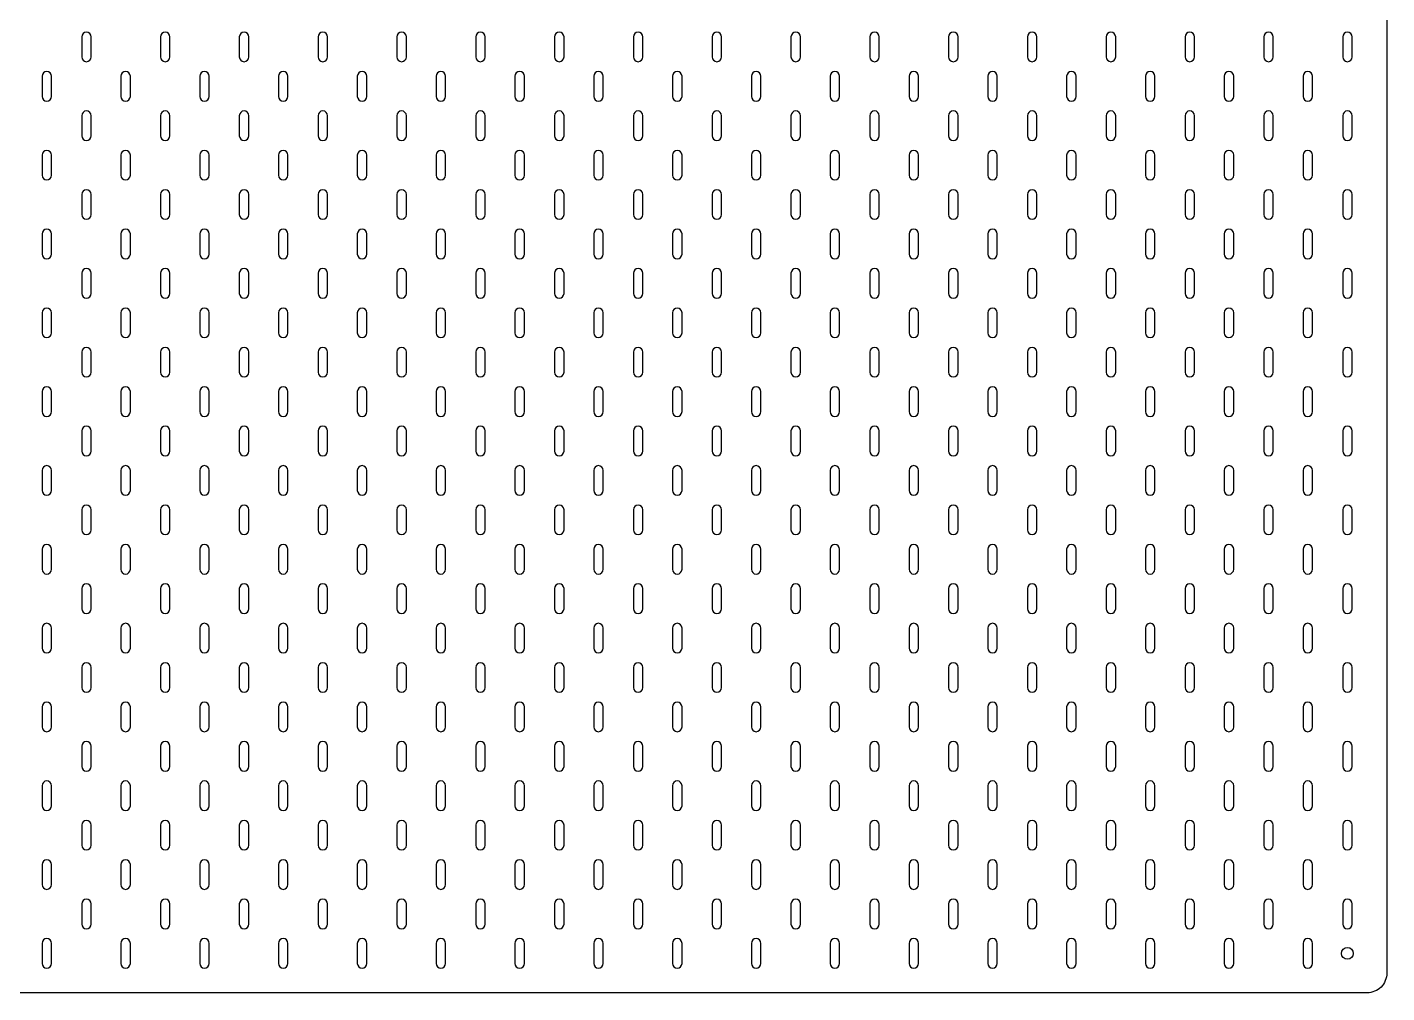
# Model space of a CAD drawing. Header units: millimetres. Extents: x 0 to 1400, y 0 to 1000.
# Drawn here: x 710 to 1400, y 0 to 490 of the extents above; entities that cross this region are included whole.
import ezdxf

# ---------------------------------------------------------------- set-up
doc = ezdxf.new("R2010")
doc.units = ezdxf.units.MM
doc.layers.get('0').update_dxf_attribs({"linetype": 'CONTINUOUS'})

msp = doc.modelspace()

# ---------------------------------------------------------------- linework, layer by layer
for points in [[(1390, 1000, -0.414214), (1400, 990), (1400, 10, -0.414214), (1390, 0), (10, 0, -0.414214), (0, 10), (0, 990, -0.414214), (10, 1000)], [(737.6, 485.1), (737.6, 474.9, 1), (742.4, 474.9), (742.4, 485.1, 1)], [(777.6, 485.1), (777.6, 474.9, 1), (782.4, 474.9), (782.4, 485.1, 1)], [(817.6, 485.1), (817.6, 474.9, 1), (822.4, 474.9), (822.4, 485.1, 1)], [(857.6, 485.1), (857.6, 474.9, 1), (862.4, 474.9), (862.4, 485.1, 1)], [(897.6, 485.1), (897.6, 474.9, 1), (902.4, 474.9), (902.4, 485.1, 1)], [(937.6, 485.1), (937.6, 474.9, 1), (942.4, 474.9), (942.4, 485.1, 1)], [(977.6, 485.1), (977.6, 474.9, 1), (982.4, 474.9), (982.4, 485.1, 1)], [(1017.6, 485.1), (1017.6, 474.9, 1), (1022.4, 474.9), (1022.4, 485.1, 1)], [(1057.6, 485.1), (1057.6, 474.9, 1), (1062.4, 474.9), (1062.4, 485.1, 1)], [(1097.6, 485.1), (1097.6, 474.9, 1), (1102.4, 474.9), (1102.4, 485.1, 1)], [(1137.6, 485.1), (1137.6, 474.9, 1), (1142.4, 474.9), (1142.4, 485.1, 1)], [(1177.6, 485.1), (1177.6, 474.9, 1), (1182.4, 474.9), (1182.4, 485.1, 1)], [(1217.6, 485.1), (1217.6, 474.9, 1), (1222.4, 474.9), (1222.4, 485.1, 1)], [(1257.6, 485.1), (1257.6, 474.9, 1), (1262.4, 474.9), (1262.4, 485.1, 1)], [(1297.6, 485.1), (1297.6, 474.9, 1), (1302.4, 474.9), (1302.4, 485.1, 1)], [(1337.6, 485.1), (1337.6, 474.9, 1), (1342.4, 474.9), (1342.4, 485.1, 1)], [(1377.6, 485.1), (1377.6, 474.9, 1), (1382.4, 474.9), (1382.4, 485.1, 1)], [(722.3, 454.9), (722.3, 465.1, 1), (717.5, 465.1), (717.5, 454.9, 1)], [(762.3, 454.9), (762.3, 465.1, 1), (757.5, 465.1), (757.5, 454.9, 1)], [(802.3, 454.9), (802.3, 465.1, 1), (797.5, 465.1), (797.5, 454.9, 1)], [(842.3, 454.9), (842.3, 465.1, 1), (837.5, 465.1), (837.5, 454.9, 1)], [(882.3, 454.9), (882.3, 465.1, 1), (877.5, 465.1), (877.5, 454.9, 1)], [(922.3, 454.9), (922.3, 465.1, 1), (917.5, 465.1), (917.5, 454.9, 1)], [(962.3, 454.9), (962.3, 465.1, 1), (957.5, 465.1), (957.5, 454.9, 1)], [(1002.3, 454.9), (1002.3, 465.1, 1), (997.5, 465.1), (997.5, 454.9, 1)], [(1042.3, 454.9), (1042.3, 465.1, 1), (1037.5, 465.1), (1037.5, 454.9, 1)], [(1082.3, 454.9), (1082.3, 465.1, 1), (1077.5, 465.1), (1077.5, 454.9, 1)], [(1122.3, 454.9), (1122.3, 465.1, 1), (1117.5, 465.1), (1117.5, 454.9, 1)], [(1162.3, 454.9), (1162.3, 465.1, 1), (1157.5, 465.1), (1157.5, 454.9, 1)], [(1202.3, 454.9), (1202.3, 465.1, 1), (1197.5, 465.1), (1197.5, 454.9, 1)], [(1242.3, 454.9), (1242.3, 465.1, 1), (1237.5, 465.1), (1237.5, 454.9, 1)], [(1282.3, 454.9), (1282.3, 465.1, 1), (1277.5, 465.1), (1277.5, 454.9, 1)], [(1322.3, 454.9), (1322.3, 465.1, 1), (1317.5, 465.1), (1317.5, 454.9, 1)], [(1362.3, 454.9), (1362.3, 465.1, 1), (1357.5, 465.1), (1357.5, 454.9, 1)], [(737.6, 445.1), (737.6, 434.9, 1), (742.4, 434.9), (742.4, 445.1, 1)], [(777.6, 445.1), (777.6, 434.9, 1), (782.4, 434.9), (782.4, 445.1, 1)], [(817.6, 445.1), (817.6, 434.9, 1), (822.4, 434.9), (822.4, 445.1, 1)], [(857.6, 445.1), (857.6, 434.9, 1), (862.4, 434.9), (862.4, 445.1, 1)], [(897.6, 445.1), (897.6, 434.9, 1), (902.4, 434.9), (902.4, 445.1, 1)], [(937.6, 445.1), (937.6, 434.9, 1), (942.4, 434.9), (942.4, 445.1, 1)], [(977.6, 445.1), (977.6, 434.9, 1), (982.4, 434.9), (982.4, 445.1, 1)], [(1017.6, 445.1), (1017.6, 434.9, 1), (1022.4, 434.9), (1022.4, 445.1, 1)], [(1057.6, 445.1), (1057.6, 434.9, 1), (1062.4, 434.9), (1062.4, 445.1, 1)], [(1097.6, 445.1), (1097.6, 434.9, 1), (1102.4, 434.9), (1102.4, 445.1, 1)], [(1137.6, 445.1), (1137.6, 434.9, 1), (1142.4, 434.9), (1142.4, 445.1, 1)], [(1177.6, 445.1), (1177.6, 434.9, 1), (1182.4, 434.9), (1182.4, 445.1, 1)], [(1217.6, 445.1), (1217.6, 434.9, 1), (1222.4, 434.9), (1222.4, 445.1, 1)], [(1257.6, 445.1), (1257.6, 434.9, 1), (1262.4, 434.9), (1262.4, 445.1, 1)], [(1297.6, 445.1), (1297.6, 434.9, 1), (1302.4, 434.9), (1302.4, 445.1, 1)], [(1337.6, 445.1), (1337.6, 434.9, 1), (1342.4, 434.9), (1342.4, 445.1, 1)], [(1377.6, 445.1), (1377.6, 434.9, 1), (1382.4, 434.9), (1382.4, 445.1, 1)], [(722.3, 414.9), (722.3, 425.1, 1), (717.5, 425.1), (717.5, 414.9, 1)], [(762.3, 414.9), (762.3, 425.1, 1), (757.5, 425.1), (757.5, 414.9, 1)], [(802.3, 414.9), (802.3, 425.1, 1), (797.5, 425.1), (797.5, 414.9, 1)], [(842.3, 414.9), (842.3, 425.1, 1), (837.5, 425.1), (837.5, 414.9, 1)], [(882.3, 414.9), (882.3, 425.1, 1), (877.5, 425.1), (877.5, 414.9, 1)], [(922.3, 414.9), (922.3, 425.1, 1), (917.5, 425.1), (917.5, 414.9, 1)], [(962.3, 414.9), (962.3, 425.1, 1), (957.5, 425.1), (957.5, 414.9, 1)], [(1002.3, 414.9), (1002.3, 425.1, 1), (997.5, 425.1), (997.5, 414.9, 1)], [(1042.3, 414.9), (1042.3, 425.1, 1), (1037.5, 425.1), (1037.5, 414.9, 1)], [(1082.3, 414.9), (1082.3, 425.1, 1), (1077.5, 425.1), (1077.5, 414.9, 1)], [(1122.3, 414.9), (1122.3, 425.1, 1), (1117.5, 425.1), (1117.5, 414.9, 1)], [(1162.3, 414.9), (1162.3, 425.1, 1), (1157.5, 425.1), (1157.5, 414.9, 1)], [(1202.3, 414.9), (1202.3, 425.1, 1), (1197.5, 425.1), (1197.5, 414.9, 1)], [(1242.3, 414.9), (1242.3, 425.1, 1), (1237.5, 425.1), (1237.5, 414.9, 1)], [(1282.3, 414.9), (1282.3, 425.1, 1), (1277.5, 425.1), (1277.5, 414.9, 1)], [(1322.3, 414.9), (1322.3, 425.1, 1), (1317.5, 425.1), (1317.5, 414.9, 1)], [(1362.3, 414.9), (1362.3, 425.1, 1), (1357.5, 425.1), (1357.5, 414.9, 1)], [(737.6, 405.1), (737.6, 394.9, 1), (742.4, 394.9), (742.4, 405.1, 1)], [(777.6, 405.1), (777.6, 394.9, 1), (782.4, 394.9), (782.4, 405.1, 1)], [(817.6, 405.1), (817.6, 394.9, 1), (822.4, 394.9), (822.4, 405.1, 1)], [(857.6, 405.1), (857.6, 394.9, 1), (862.4, 394.9), (862.4, 405.1, 1)], [(897.6, 405.1), (897.6, 394.9, 1), (902.4, 394.9), (902.4, 405.1, 1)], [(937.6, 405.1), (937.6, 394.9, 1), (942.4, 394.9), (942.4, 405.1, 1)], [(977.6, 405.1), (977.6, 394.9, 1), (982.4, 394.9), (982.4, 405.1, 1)], [(1017.6, 405.1), (1017.6, 394.9, 1), (1022.4, 394.9), (1022.4, 405.1, 1)], [(1057.6, 405.1), (1057.6, 394.9, 1), (1062.4, 394.9), (1062.4, 405.1, 1)], [(1097.6, 405.1), (1097.6, 394.9, 1), (1102.4, 394.9), (1102.4, 405.1, 1)], [(1137.6, 405.1), (1137.6, 394.9, 1), (1142.4, 394.9), (1142.4, 405.1, 1)], [(1177.6, 405.1), (1177.6, 394.9, 1), (1182.4, 394.9), (1182.4, 405.1, 1)], [(1217.6, 405.1), (1217.6, 394.9, 1), (1222.4, 394.9), (1222.4, 405.1, 1)], [(1257.6, 405.1), (1257.6, 394.9, 1), (1262.4, 394.9), (1262.4, 405.1, 1)], [(1297.6, 405.1), (1297.6, 394.9, 1), (1302.4, 394.9), (1302.4, 405.1, 1)], [(1337.6, 405.1), (1337.6, 394.9, 1), (1342.4, 394.9), (1342.4, 405.1, 1)], [(1377.6, 405.1), (1377.6, 394.9, 1), (1382.4, 394.9), (1382.4, 405.1, 1)], [(722.3, 374.9), (722.3, 385.1, 1), (717.5, 385.1), (717.5, 374.9, 1)], [(762.3, 374.9), (762.3, 385.1, 1), (757.5, 385.1), (757.5, 374.9, 1)], [(802.3, 374.9), (802.3, 385.1, 1), (797.5, 385.1), (797.5, 374.9, 1)], [(842.3, 374.9), (842.3, 385.1, 1), (837.5, 385.1), (837.5, 374.9, 1)], [(882.3, 374.9), (882.3, 385.1, 1), (877.5, 385.1), (877.5, 374.9, 1)], [(922.3, 374.9), (922.3, 385.1, 1), (917.5, 385.1), (917.5, 374.9, 1)], [(962.3, 374.9), (962.3, 385.1, 1), (957.5, 385.1), (957.5, 374.9, 1)], [(1002.3, 374.9), (1002.3, 385.1, 1), (997.5, 385.1), (997.5, 374.9, 1)], [(1042.3, 374.9), (1042.3, 385.1, 1), (1037.5, 385.1), (1037.5, 374.9, 1)], [(1082.3, 374.9), (1082.3, 385.1, 1), (1077.5, 385.1), (1077.5, 374.9, 1)], [(1122.3, 374.9), (1122.3, 385.1, 1), (1117.5, 385.1), (1117.5, 374.9, 1)], [(1162.3, 374.9), (1162.3, 385.1, 1), (1157.5, 385.1), (1157.5, 374.9, 1)], [(1202.3, 374.9), (1202.3, 385.1, 1), (1197.5, 385.1), (1197.5, 374.9, 1)], [(1242.3, 374.9), (1242.3, 385.1, 1), (1237.5, 385.1), (1237.5, 374.9, 1)], [(1282.3, 374.9), (1282.3, 385.1, 1), (1277.5, 385.1), (1277.5, 374.9, 1)], [(1322.3, 374.9), (1322.3, 385.1, 1), (1317.5, 385.1), (1317.5, 374.9, 1)], [(1362.3, 374.9), (1362.3, 385.1, 1), (1357.5, 385.1), (1357.5, 374.9, 1)], [(737.6, 365.1), (737.6, 354.9, 1), (742.4, 354.9), (742.4, 365.1, 1)], [(777.6, 365.1), (777.6, 354.9, 1), (782.4, 354.9), (782.4, 365.1, 1)], [(817.6, 365.1), (817.6, 354.9, 1), (822.4, 354.9), (822.4, 365.1, 1)], [(857.6, 365.1), (857.6, 354.9, 1), (862.4, 354.9), (862.4, 365.1, 1)], [(897.6, 365.1), (897.6, 354.9, 1), (902.4, 354.9), (902.4, 365.1, 1)], [(937.6, 365.1), (937.6, 354.9, 1), (942.4, 354.9), (942.4, 365.1, 1)], [(977.6, 365.1), (977.6, 354.9, 1), (982.4, 354.9), (982.4, 365.1, 1)], [(1017.6, 365.1), (1017.6, 354.9, 1), (1022.4, 354.9), (1022.4, 365.1, 1)], [(1057.6, 365.1), (1057.6, 354.9, 1), (1062.4, 354.9), (1062.4, 365.1, 1)], [(1097.6, 365.1), (1097.6, 354.9, 1), (1102.4, 354.9), (1102.4, 365.1, 1)], [(1137.6, 365.1), (1137.6, 354.9, 1), (1142.4, 354.9), (1142.4, 365.1, 1)], [(1177.6, 365.1), (1177.6, 354.9, 1), (1182.4, 354.9), (1182.4, 365.1, 1)], [(1217.6, 365.1), (1217.6, 354.9, 1), (1222.4, 354.9), (1222.4, 365.1, 1)], [(1257.6, 365.1), (1257.6, 354.9, 1), (1262.4, 354.9), (1262.4, 365.1, 1)], [(1297.6, 365.1), (1297.6, 354.9, 1), (1302.4, 354.9), (1302.4, 365.1, 1)], [(1337.6, 365.1), (1337.6, 354.9, 1), (1342.4, 354.9), (1342.4, 365.1, 1)], [(1377.6, 365.1), (1377.6, 354.9, 1), (1382.4, 354.9), (1382.4, 365.1, 1)], [(722.3, 334.9), (722.3, 345.1, 1), (717.5, 345.1), (717.5, 334.9, 1)], [(762.3, 334.9), (762.3, 345.1, 1), (757.5, 345.1), (757.5, 334.9, 1)], [(802.3, 334.9), (802.3, 345.1, 1), (797.5, 345.1), (797.5, 334.9, 1)], [(842.3, 334.9), (842.3, 345.1, 1), (837.5, 345.1), (837.5, 334.9, 1)], [(882.3, 334.9), (882.3, 345.1, 1), (877.5, 345.1), (877.5, 334.9, 1)], [(922.3, 334.9), (922.3, 345.1, 1), (917.5, 345.1), (917.5, 334.9, 1)], [(962.3, 334.9), (962.3, 345.1, 1), (957.5, 345.1), (957.5, 334.9, 1)], [(1002.3, 334.9), (1002.3, 345.1, 1), (997.5, 345.1), (997.5, 334.9, 1)], [(1042.3, 334.9), (1042.3, 345.1, 1), (1037.5, 345.1), (1037.5, 334.9, 1)], [(1082.3, 334.9), (1082.3, 345.1, 1), (1077.5, 345.1), (1077.5, 334.9, 1)], [(1122.3, 334.9), (1122.3, 345.1, 1), (1117.5, 345.1), (1117.5, 334.9, 1)], [(1162.3, 334.9), (1162.3, 345.1, 1), (1157.5, 345.1), (1157.5, 334.9, 1)], [(1202.3, 334.9), (1202.3, 345.1, 1), (1197.5, 345.1), (1197.5, 334.9, 1)], [(1242.3, 334.9), (1242.3, 345.1, 1), (1237.5, 345.1), (1237.5, 334.9, 1)], [(1282.3, 334.9), (1282.3, 345.1, 1), (1277.5, 345.1), (1277.5, 334.9, 1)], [(1322.3, 334.9), (1322.3, 345.1, 1), (1317.5, 345.1), (1317.5, 334.9, 1)], [(1362.3, 334.9), (1362.3, 345.1, 1), (1357.5, 345.1), (1357.5, 334.9, 1)], [(737.6, 325.1), (737.6, 314.9, 1), (742.4, 314.9), (742.4, 325.1, 1)], [(777.6, 325.1), (777.6, 314.9, 1), (782.4, 314.9), (782.4, 325.1, 1)], [(817.6, 325.1), (817.6, 314.9, 1), (822.4, 314.9), (822.4, 325.1, 1)], [(857.6, 325.1), (857.6, 314.9, 1), (862.4, 314.9), (862.4, 325.1, 1)], [(897.6, 325.1), (897.6, 314.9, 1), (902.4, 314.9), (902.4, 325.1, 1)], [(937.6, 325.1), (937.6, 314.9, 1), (942.4, 314.9), (942.4, 325.1, 1)], [(977.6, 325.1), (977.6, 314.9, 1), (982.4, 314.9), (982.4, 325.1, 1)], [(1017.6, 325.1), (1017.6, 314.9, 1), (1022.4, 314.9), (1022.4, 325.1, 1)], [(1057.6, 325.1), (1057.6, 314.9, 1), (1062.4, 314.9), (1062.4, 325.1, 1)], [(1097.6, 325.1), (1097.6, 314.9, 1), (1102.4, 314.9), (1102.4, 325.1, 1)], [(1137.6, 325.1), (1137.6, 314.9, 1), (1142.4, 314.9), (1142.4, 325.1, 1)], [(1177.6, 325.1), (1177.6, 314.9, 1), (1182.4, 314.9), (1182.4, 325.1, 1)], [(1217.6, 325.1), (1217.6, 314.9, 1), (1222.4, 314.9), (1222.4, 325.1, 1)], [(1257.6, 325.1), (1257.6, 314.9, 1), (1262.4, 314.9), (1262.4, 325.1, 1)], [(1297.6, 325.1), (1297.6, 314.9, 1), (1302.4, 314.9), (1302.4, 325.1, 1)], [(1337.6, 325.1), (1337.6, 314.9, 1), (1342.4, 314.9), (1342.4, 325.1, 1)], [(1377.6, 325.1), (1377.6, 314.9, 1), (1382.4, 314.9), (1382.4, 325.1, 1)], [(722.3, 294.9), (722.3, 305.1, 1), (717.5, 305.1), (717.5, 294.9, 1)], [(762.3, 294.9), (762.3, 305.1, 1), (757.5, 305.1), (757.5, 294.9, 1)], [(802.3, 294.9), (802.3, 305.1, 1), (797.5, 305.1), (797.5, 294.9, 1)], [(842.3, 294.9), (842.3, 305.1, 1), (837.5, 305.1), (837.5, 294.9, 1)], [(882.3, 294.9), (882.3, 305.1, 1), (877.5, 305.1), (877.5, 294.9, 1)], [(922.3, 294.9), (922.3, 305.1, 1), (917.5, 305.1), (917.5, 294.9, 1)], [(962.3, 294.9), (962.3, 305.1, 1), (957.5, 305.1), (957.5, 294.9, 1)], [(1002.3, 294.9), (1002.3, 305.1, 1), (997.5, 305.1), (997.5, 294.9, 1)], [(1042.3, 294.9), (1042.3, 305.1, 1), (1037.5, 305.1), (1037.5, 294.9, 1)], [(1082.3, 294.9), (1082.3, 305.1, 1), (1077.5, 305.1), (1077.5, 294.9, 1)], [(1122.3, 294.9), (1122.3, 305.1, 1), (1117.5, 305.1), (1117.5, 294.9, 1)], [(1162.3, 294.9), (1162.3, 305.1, 1), (1157.5, 305.1), (1157.5, 294.9, 1)], [(1202.3, 294.9), (1202.3, 305.1, 1), (1197.5, 305.1), (1197.5, 294.9, 1)], [(1242.3, 294.9), (1242.3, 305.1, 1), (1237.5, 305.1), (1237.5, 294.9, 1)], [(1282.3, 294.9), (1282.3, 305.1, 1), (1277.5, 305.1), (1277.5, 294.9, 1)], [(1322.3, 294.9), (1322.3, 305.1, 1), (1317.5, 305.1), (1317.5, 294.9, 1)], [(1362.3, 294.9), (1362.3, 305.1, 1), (1357.5, 305.1), (1357.5, 294.9, 1)], [(737.6, 285.1), (737.6, 274.9, 1), (742.4, 274.9), (742.4, 285.1, 1)], [(777.6, 285.1), (777.6, 274.9, 1), (782.4, 274.9), (782.4, 285.1, 1)], [(817.6, 285.1), (817.6, 274.9, 1), (822.4, 274.9), (822.4, 285.1, 1)], [(857.6, 285.1), (857.6, 274.9, 1), (862.4, 274.9), (862.4, 285.1, 1)], [(897.6, 285.1), (897.6, 274.9, 1), (902.4, 274.9), (902.4, 285.1, 1)], [(937.6, 285.1), (937.6, 274.9, 1), (942.4, 274.9), (942.4, 285.1, 1)], [(977.6, 285.1), (977.6, 274.9, 1), (982.4, 274.9), (982.4, 285.1, 1)], [(1017.6, 285.1), (1017.6, 274.9, 1), (1022.4, 274.9), (1022.4, 285.1, 1)], [(1057.6, 285.1), (1057.6, 274.9, 1), (1062.4, 274.9), (1062.4, 285.1, 1)], [(1097.6, 285.1), (1097.6, 274.9, 1), (1102.4, 274.9), (1102.4, 285.1, 1)], [(1137.6, 285.1), (1137.6, 274.9, 1), (1142.4, 274.9), (1142.4, 285.1, 1)], [(1177.6, 285.1), (1177.6, 274.9, 1), (1182.4, 274.9), (1182.4, 285.1, 1)], [(1217.6, 285.1), (1217.6, 274.9, 1), (1222.4, 274.9), (1222.4, 285.1, 1)], [(1257.6, 285.1), (1257.6, 274.9, 1), (1262.4, 274.9), (1262.4, 285.1, 1)], [(1297.6, 285.1), (1297.6, 274.9, 1), (1302.4, 274.9), (1302.4, 285.1, 1)], [(1337.6, 285.1), (1337.6, 274.9, 1), (1342.4, 274.9), (1342.4, 285.1, 1)], [(1377.6, 285.1), (1377.6, 274.9, 1), (1382.4, 274.9), (1382.4, 285.1, 1)], [(722.3, 254.9), (722.3, 265.1, 1), (717.5, 265.1), (717.5, 254.9, 1)], [(762.3, 254.9), (762.3, 265.1, 1), (757.5, 265.1), (757.5, 254.9, 1)], [(802.3, 254.9), (802.3, 265.1, 1), (797.5, 265.1), (797.5, 254.9, 1)], [(842.3, 254.9), (842.3, 265.1, 1), (837.5, 265.1), (837.5, 254.9, 1)], [(882.3, 254.9), (882.3, 265.1, 1), (877.5, 265.1), (877.5, 254.9, 1)], [(922.3, 254.9), (922.3, 265.1, 1), (917.5, 265.1), (917.5, 254.9, 1)], [(962.3, 254.9), (962.3, 265.1, 1), (957.5, 265.1), (957.5, 254.9, 1)], [(1002.3, 254.9), (1002.3, 265.1, 1), (997.5, 265.1), (997.5, 254.9, 1)], [(1042.3, 254.9), (1042.3, 265.1, 1), (1037.5, 265.1), (1037.5, 254.9, 1)], [(1082.3, 254.9), (1082.3, 265.1, 1), (1077.5, 265.1), (1077.5, 254.9, 1)], [(1122.3, 254.9), (1122.3, 265.1, 1), (1117.5, 265.1), (1117.5, 254.9, 1)], [(1162.3, 254.9), (1162.3, 265.1, 1), (1157.5, 265.1), (1157.5, 254.9, 1)], [(1202.3, 254.9), (1202.3, 265.1, 1), (1197.5, 265.1), (1197.5, 254.9, 1)], [(1242.3, 254.9), (1242.3, 265.1, 1), (1237.5, 265.1), (1237.5, 254.9, 1)], [(1282.3, 254.9), (1282.3, 265.1, 1), (1277.5, 265.1), (1277.5, 254.9, 1)], [(1322.3, 254.9), (1322.3, 265.1, 1), (1317.5, 265.1), (1317.5, 254.9, 1)], [(1362.3, 254.9), (1362.3, 265.1, 1), (1357.5, 265.1), (1357.5, 254.9, 1)], [(737.6, 245.1), (737.6, 234.9, 1), (742.4, 234.9), (742.4, 245.1, 1)], [(777.6, 245.1), (777.6, 234.9, 1), (782.4, 234.9), (782.4, 245.1, 1)], [(817.6, 245.1), (817.6, 234.9, 1), (822.4, 234.9), (822.4, 245.1, 1)], [(857.6, 245.1), (857.6, 234.9, 1), (862.4, 234.9), (862.4, 245.1, 1)], [(897.6, 245.1), (897.6, 234.9, 1), (902.4, 234.9), (902.4, 245.1, 1)], [(937.6, 245.1), (937.6, 234.9, 1), (942.4, 234.9), (942.4, 245.1, 1)], [(977.6, 245.1), (977.6, 234.9, 1), (982.4, 234.9), (982.4, 245.1, 1)], [(1017.6, 245.1), (1017.6, 234.9, 1), (1022.4, 234.9), (1022.4, 245.1, 1)], [(1057.6, 245.1), (1057.6, 234.9, 1), (1062.4, 234.9), (1062.4, 245.1, 1)], [(1097.6, 245.1), (1097.6, 234.9, 1), (1102.4, 234.9), (1102.4, 245.1, 1)], [(1137.6, 245.1), (1137.6, 234.9, 1), (1142.4, 234.9), (1142.4, 245.1, 1)], [(1177.6, 245.1), (1177.6, 234.9, 1), (1182.4, 234.9), (1182.4, 245.1, 1)], [(1217.6, 245.1), (1217.6, 234.9, 1), (1222.4, 234.9), (1222.4, 245.1, 1)], [(1257.6, 245.1), (1257.6, 234.9, 1), (1262.4, 234.9), (1262.4, 245.1, 1)], [(1297.6, 245.1), (1297.6, 234.9, 1), (1302.4, 234.9), (1302.4, 245.1, 1)], [(1337.6, 245.1), (1337.6, 234.9, 1), (1342.4, 234.9), (1342.4, 245.1, 1)], [(1377.6, 245.1), (1377.6, 234.9, 1), (1382.4, 234.9), (1382.4, 245.1, 1)], [(722.3, 214.9), (722.3, 225.1, 1), (717.5, 225.1), (717.5, 214.9, 1)], [(762.3, 214.9), (762.3, 225.1, 1), (757.5, 225.1), (757.5, 214.9, 1)], [(802.3, 214.9), (802.3, 225.1, 1), (797.5, 225.1), (797.5, 214.9, 1)], [(842.3, 214.9), (842.3, 225.1, 1), (837.5, 225.1), (837.5, 214.9, 1)], [(882.3, 214.9), (882.3, 225.1, 1), (877.5, 225.1), (877.5, 214.9, 1)], [(922.3, 214.9), (922.3, 225.1, 1), (917.5, 225.1), (917.5, 214.9, 1)], [(962.3, 214.9), (962.3, 225.1, 1), (957.5, 225.1), (957.5, 214.9, 1)], [(1002.3, 214.9), (1002.3, 225.1, 1), (997.5, 225.1), (997.5, 214.9, 1)], [(1042.3, 214.9), (1042.3, 225.1, 1), (1037.5, 225.1), (1037.5, 214.9, 1)], [(1082.3, 214.9), (1082.3, 225.1, 1), (1077.5, 225.1), (1077.5, 214.9, 1)], [(1122.3, 214.9), (1122.3, 225.1, 1), (1117.5, 225.1), (1117.5, 214.9, 1)], [(1162.3, 214.9), (1162.3, 225.1, 1), (1157.5, 225.1), (1157.5, 214.9, 1)], [(1202.3, 214.9), (1202.3, 225.1, 1), (1197.5, 225.1), (1197.5, 214.9, 1)], [(1242.3, 214.9), (1242.3, 225.1, 1), (1237.5, 225.1), (1237.5, 214.9, 1)], [(1282.3, 214.9), (1282.3, 225.1, 1), (1277.5, 225.1), (1277.5, 214.9, 1)], [(1322.3, 214.9), (1322.3, 225.1, 1), (1317.5, 225.1), (1317.5, 214.9, 1)], [(1362.3, 214.9), (1362.3, 225.1, 1), (1357.5, 225.1), (1357.5, 214.9, 1)], [(737.6, 205.1), (737.6, 194.9, 1), (742.4, 194.9), (742.4, 205.1, 1)], [(777.6, 205.1), (777.6, 194.9, 1), (782.4, 194.9), (782.4, 205.1, 1)], [(817.6, 205.1), (817.6, 194.9, 1), (822.4, 194.9), (822.4, 205.1, 1)], [(857.6, 205.1), (857.6, 194.9, 1), (862.4, 194.9), (862.4, 205.1, 1)], [(897.6, 205.1), (897.6, 194.9, 1), (902.4, 194.9), (902.4, 205.1, 1)], [(937.6, 205.1), (937.6, 194.9, 1), (942.4, 194.9), (942.4, 205.1, 1)], [(977.6, 205.1), (977.6, 194.9, 1), (982.4, 194.9), (982.4, 205.1, 1)], [(1017.6, 205.1), (1017.6, 194.9, 1), (1022.4, 194.9), (1022.4, 205.1, 1)], [(1057.6, 205.1), (1057.6, 194.9, 1), (1062.4, 194.9), (1062.4, 205.1, 1)], [(1097.6, 205.1), (1097.6, 194.9, 1), (1102.4, 194.9), (1102.4, 205.1, 1)], [(1137.6, 205.1), (1137.6, 194.9, 1), (1142.4, 194.9), (1142.4, 205.1, 1)], [(1177.6, 205.1), (1177.6, 194.9, 1), (1182.4, 194.9), (1182.4, 205.1, 1)], [(1217.6, 205.1), (1217.6, 194.9, 1), (1222.4, 194.9), (1222.4, 205.1, 1)], [(1257.6, 205.1), (1257.6, 194.9, 1), (1262.4, 194.9), (1262.4, 205.1, 1)], [(1297.6, 205.1), (1297.6, 194.9, 1), (1302.4, 194.9), (1302.4, 205.1, 1)], [(1337.6, 205.1), (1337.6, 194.9, 1), (1342.4, 194.9), (1342.4, 205.1, 1)], [(1377.6, 205.1), (1377.6, 194.9, 1), (1382.4, 194.9), (1382.4, 205.1, 1)], [(722.3, 174.9), (722.3, 185.1, 1), (717.5, 185.1), (717.5, 174.9, 1)], [(762.3, 174.9), (762.3, 185.1, 1), (757.5, 185.1), (757.5, 174.9, 1)], [(802.3, 174.9), (802.3, 185.1, 1), (797.5, 185.1), (797.5, 174.9, 1)], [(842.3, 174.9), (842.3, 185.1, 1), (837.5, 185.1), (837.5, 174.9, 1)], [(882.3, 174.9), (882.3, 185.1, 1), (877.5, 185.1), (877.5, 174.9, 1)], [(922.3, 174.9), (922.3, 185.1, 1), (917.5, 185.1), (917.5, 174.9, 1)], [(962.3, 174.9), (962.3, 185.1, 1), (957.5, 185.1), (957.5, 174.9, 1)], [(1002.3, 174.9), (1002.3, 185.1, 1), (997.5, 185.1), (997.5, 174.9, 1)], [(1042.3, 174.9), (1042.3, 185.1, 1), (1037.5, 185.1), (1037.5, 174.9, 1)], [(1082.3, 174.9), (1082.3, 185.1, 1), (1077.5, 185.1), (1077.5, 174.9, 1)], [(1122.3, 174.9), (1122.3, 185.1, 1), (1117.5, 185.1), (1117.5, 174.9, 1)], [(1162.3, 174.9), (1162.3, 185.1, 1), (1157.5, 185.1), (1157.5, 174.9, 1)], [(1202.3, 174.9), (1202.3, 185.1, 1), (1197.5, 185.1), (1197.5, 174.9, 1)], [(1242.3, 174.9), (1242.3, 185.1, 1), (1237.5, 185.1), (1237.5, 174.9, 1)], [(1282.3, 174.9), (1282.3, 185.1, 1), (1277.5, 185.1), (1277.5, 174.9, 1)], [(1322.3, 174.9), (1322.3, 185.1, 1), (1317.5, 185.1), (1317.5, 174.9, 1)], [(1362.3, 174.9), (1362.3, 185.1, 1), (1357.5, 185.1), (1357.5, 174.9, 1)], [(737.6, 165.1), (737.6, 154.9, 1), (742.4, 154.9), (742.4, 165.1, 1)], [(777.6, 165.1), (777.6, 154.9, 1), (782.4, 154.9), (782.4, 165.1, 1)], [(817.6, 165.1), (817.6, 154.9, 1), (822.4, 154.9), (822.4, 165.1, 1)], [(857.6, 165.1), (857.6, 154.9, 1), (862.4, 154.9), (862.4, 165.1, 1)], [(897.6, 165.1), (897.6, 154.9, 1), (902.4, 154.9), (902.4, 165.1, 1)], [(937.6, 165.1), (937.6, 154.9, 1), (942.4, 154.9), (942.4, 165.1, 1)], [(977.6, 165.1), (977.6, 154.9, 1), (982.4, 154.9), (982.4, 165.1, 1)], [(1017.6, 165.1), (1017.6, 154.9, 1), (1022.4, 154.9), (1022.4, 165.1, 1)], [(1057.6, 165.1), (1057.6, 154.9, 1), (1062.4, 154.9), (1062.4, 165.1, 1)], [(1097.6, 165.1), (1097.6, 154.9, 1), (1102.4, 154.9), (1102.4, 165.1, 1)], [(1137.6, 165.1), (1137.6, 154.9, 1), (1142.4, 154.9), (1142.4, 165.1, 1)], [(1177.6, 165.1), (1177.6, 154.9, 1), (1182.4, 154.9), (1182.4, 165.1, 1)], [(1217.6, 165.1), (1217.6, 154.9, 1), (1222.4, 154.9), (1222.4, 165.1, 1)], [(1257.6, 165.1), (1257.6, 154.9, 1), (1262.4, 154.9), (1262.4, 165.1, 1)], [(1297.6, 165.1), (1297.6, 154.9, 1), (1302.4, 154.9), (1302.4, 165.1, 1)], [(1337.6, 165.1), (1337.6, 154.9, 1), (1342.4, 154.9), (1342.4, 165.1, 1)], [(1377.6, 165.1), (1377.6, 154.9, 1), (1382.4, 154.9), (1382.4, 165.1, 1)], [(722.3, 134.9), (722.3, 145.1, 1), (717.5, 145.1), (717.5, 134.9, 1)], [(762.3, 134.9), (762.3, 145.1, 1), (757.5, 145.1), (757.5, 134.9, 1)], [(802.3, 134.9), (802.3, 145.1, 1), (797.5, 145.1), (797.5, 134.9, 1)], [(842.3, 134.9), (842.3, 145.1, 1), (837.5, 145.1), (837.5, 134.9, 1)], [(882.3, 134.9), (882.3, 145.1, 1), (877.5, 145.1), (877.5, 134.9, 1)], [(922.3, 134.9), (922.3, 145.1, 1), (917.5, 145.1), (917.5, 134.9, 1)], [(962.3, 134.9), (962.3, 145.1, 1), (957.5, 145.1), (957.5, 134.9, 1)], [(1002.3, 134.9), (1002.3, 145.1, 1), (997.5, 145.1), (997.5, 134.9, 1)], [(1042.3, 134.9), (1042.3, 145.1, 1), (1037.5, 145.1), (1037.5, 134.9, 1)], [(1082.3, 134.9), (1082.3, 145.1, 1), (1077.5, 145.1), (1077.5, 134.9, 1)], [(1122.3, 134.9), (1122.3, 145.1, 1), (1117.5, 145.1), (1117.5, 134.9, 1)], [(1162.3, 134.9), (1162.3, 145.1, 1), (1157.5, 145.1), (1157.5, 134.9, 1)], [(1202.3, 134.9), (1202.3, 145.1, 1), (1197.5, 145.1), (1197.5, 134.9, 1)], [(1242.3, 134.9), (1242.3, 145.1, 1), (1237.5, 145.1), (1237.5, 134.9, 1)], [(1282.3, 134.9), (1282.3, 145.1, 1), (1277.5, 145.1), (1277.5, 134.9, 1)], [(1322.3, 134.9), (1322.3, 145.1, 1), (1317.5, 145.1), (1317.5, 134.9, 1)], [(1362.3, 134.9), (1362.3, 145.1, 1), (1357.5, 145.1), (1357.5, 134.9, 1)], [(737.6, 125.1), (737.6, 114.9, 1), (742.4, 114.9), (742.4, 125.1, 1)], [(777.6, 125.1), (777.6, 114.9, 1), (782.4, 114.9), (782.4, 125.1, 1)], [(817.6, 125.1), (817.6, 114.9, 1), (822.4, 114.9), (822.4, 125.1, 1)], [(857.6, 125.1), (857.6, 114.9, 1), (862.4, 114.9), (862.4, 125.1, 1)], [(897.6, 125.1), (897.6, 114.9, 1), (902.4, 114.9), (902.4, 125.1, 1)], [(937.6, 125.1), (937.6, 114.9, 1), (942.4, 114.9), (942.4, 125.1, 1)], [(977.6, 125.1), (977.6, 114.9, 1), (982.4, 114.9), (982.4, 125.1, 1)], [(1017.6, 125.1), (1017.6, 114.9, 1), (1022.4, 114.9), (1022.4, 125.1, 1)], [(1057.6, 125.1), (1057.6, 114.9, 1), (1062.4, 114.9), (1062.4, 125.1, 1)], [(1097.6, 125.1), (1097.6, 114.9, 1), (1102.4, 114.9), (1102.4, 125.1, 1)], [(1137.6, 125.1), (1137.6, 114.9, 1), (1142.4, 114.9), (1142.4, 125.1, 1)], [(1177.6, 125.1), (1177.6, 114.9, 1), (1182.4, 114.9), (1182.4, 125.1, 1)], [(1217.6, 125.1), (1217.6, 114.9, 1), (1222.4, 114.9), (1222.4, 125.1, 1)], [(1257.6, 125.1), (1257.6, 114.9, 1), (1262.4, 114.9), (1262.4, 125.1, 1)], [(1297.6, 125.1), (1297.6, 114.9, 1), (1302.4, 114.9), (1302.4, 125.1, 1)], [(1337.6, 125.1), (1337.6, 114.9, 1), (1342.4, 114.9), (1342.4, 125.1, 1)], [(1377.6, 125.1), (1377.6, 114.9, 1), (1382.4, 114.9), (1382.4, 125.1, 1)], [(722.3, 94.9), (722.3, 105.1, 1), (717.5, 105.1), (717.5, 94.9, 1)], [(762.3, 94.9), (762.3, 105.1, 1), (757.5, 105.1), (757.5, 94.9, 1)], [(802.3, 94.9), (802.3, 105.1, 1), (797.5, 105.1), (797.5, 94.9, 1)], [(842.3, 94.9), (842.3, 105.1, 1), (837.5, 105.1), (837.5, 94.9, 1)], [(882.3, 94.9), (882.3, 105.1, 1), (877.5, 105.1), (877.5, 94.9, 1)], [(922.3, 94.9), (922.3, 105.1, 1), (917.5, 105.1), (917.5, 94.9, 1)], [(962.3, 94.9), (962.3, 105.1, 1), (957.5, 105.1), (957.5, 94.9, 1)], [(1002.3, 94.9), (1002.3, 105.1, 1), (997.5, 105.1), (997.5, 94.9, 1)], [(1042.3, 94.9), (1042.3, 105.1, 1), (1037.5, 105.1), (1037.5, 94.9, 1)], [(1082.3, 94.9), (1082.3, 105.1, 1), (1077.5, 105.1), (1077.5, 94.9, 1)], [(1122.3, 94.9), (1122.3, 105.1, 1), (1117.5, 105.1), (1117.5, 94.9, 1)], [(1162.3, 94.9), (1162.3, 105.1, 1), (1157.5, 105.1), (1157.5, 94.9, 1)], [(1202.3, 94.9), (1202.3, 105.1, 1), (1197.5, 105.1), (1197.5, 94.9, 1)], [(1242.3, 94.9), (1242.3, 105.1, 1), (1237.5, 105.1), (1237.5, 94.9, 1)], [(1282.3, 94.9), (1282.3, 105.1, 1), (1277.5, 105.1), (1277.5, 94.9, 1)], [(1322.3, 94.9), (1322.3, 105.1, 1), (1317.5, 105.1), (1317.5, 94.9, 1)], [(1362.3, 94.9), (1362.3, 105.1, 1), (1357.5, 105.1), (1357.5, 94.9, 1)], [(737.6, 85.1), (737.6, 74.9, 1), (742.4, 74.9), (742.4, 85.1, 1)], [(777.6, 85.1), (777.6, 74.9, 1), (782.4, 74.9), (782.4, 85.1, 1)], [(817.6, 85.1), (817.6, 74.9, 1), (822.4, 74.9), (822.4, 85.1, 1)], [(857.6, 85.1), (857.6, 74.9, 1), (862.4, 74.9), (862.4, 85.1, 1)], [(897.6, 85.1), (897.6, 74.9, 1), (902.4, 74.9), (902.4, 85.1, 1)], [(937.6, 85.1), (937.6, 74.9, 1), (942.4, 74.9), (942.4, 85.1, 1)], [(977.6, 85.1), (977.6, 74.9, 1), (982.4, 74.9), (982.4, 85.1, 1)], [(1017.6, 85.1), (1017.6, 74.9, 1), (1022.4, 74.9), (1022.4, 85.1, 1)], [(1057.6, 85.1), (1057.6, 74.9, 1), (1062.4, 74.9), (1062.4, 85.1, 1)], [(1097.6, 85.1), (1097.6, 74.9, 1), (1102.4, 74.9), (1102.4, 85.1, 1)], [(1137.6, 85.1), (1137.6, 74.9, 1), (1142.4, 74.9), (1142.4, 85.1, 1)], [(1177.6, 85.1), (1177.6, 74.9, 1), (1182.4, 74.9), (1182.4, 85.1, 1)], [(1217.6, 85.1), (1217.6, 74.9, 1), (1222.4, 74.9), (1222.4, 85.1, 1)], [(1257.6, 85.1), (1257.6, 74.9, 1), (1262.4, 74.9), (1262.4, 85.1, 1)], [(1297.6, 85.1), (1297.6, 74.9, 1), (1302.4, 74.9), (1302.4, 85.1, 1)], [(1337.6, 85.1), (1337.6, 74.9, 1), (1342.4, 74.9), (1342.4, 85.1, 1)], [(1377.6, 85.1), (1377.6, 74.9, 1), (1382.4, 74.9), (1382.4, 85.1, 1)], [(722.3, 54.9), (722.3, 65.1, 1), (717.5, 65.1), (717.5, 54.9, 1)], [(762.3, 54.9), (762.3, 65.1, 1), (757.5, 65.1), (757.5, 54.9, 1)], [(802.3, 54.9), (802.3, 65.1, 1), (797.5, 65.1), (797.5, 54.9, 1)], [(842.3, 54.9), (842.3, 65.1, 1), (837.5, 65.1), (837.5, 54.9, 1)], [(882.3, 54.9), (882.3, 65.1, 1), (877.5, 65.1), (877.5, 54.9, 1)], [(922.3, 54.9), (922.3, 65.1, 1), (917.5, 65.1), (917.5, 54.9, 1)], [(962.3, 54.9), (962.3, 65.1, 1), (957.5, 65.1), (957.5, 54.9, 1)], [(1002.3, 54.9), (1002.3, 65.1, 1), (997.5, 65.1), (997.5, 54.9, 1)], [(1042.3, 54.9), (1042.3, 65.1, 1), (1037.5, 65.1), (1037.5, 54.9, 1)], [(1082.3, 54.9), (1082.3, 65.1, 1), (1077.5, 65.1), (1077.5, 54.9, 1)], [(1122.3, 54.9), (1122.3, 65.1, 1), (1117.5, 65.1), (1117.5, 54.9, 1)], [(1162.3, 54.9), (1162.3, 65.1, 1), (1157.5, 65.1), (1157.5, 54.9, 1)], [(1202.3, 54.9), (1202.3, 65.1, 1), (1197.5, 65.1), (1197.5, 54.9, 1)], [(1242.3, 54.9), (1242.3, 65.1, 1), (1237.5, 65.1), (1237.5, 54.9, 1)], [(1282.3, 54.9), (1282.3, 65.1, 1), (1277.5, 65.1), (1277.5, 54.9, 1)], [(1322.3, 54.9), (1322.3, 65.1, 1), (1317.5, 65.1), (1317.5, 54.9, 1)], [(1362.3, 54.9), (1362.3, 65.1, 1), (1357.5, 65.1), (1357.5, 54.9, 1)], [(737.6, 45.1), (737.6, 34.9, 1), (742.4, 34.9), (742.4, 45.1, 1)], [(777.6, 45.1), (777.6, 34.9, 1), (782.4, 34.9), (782.4, 45.1, 1)], [(817.6, 45.1), (817.6, 34.9, 1), (822.4, 34.9), (822.4, 45.1, 1)], [(857.6, 45.1), (857.6, 34.9, 1), (862.4, 34.9), (862.4, 45.1, 1)], [(897.6, 45.1), (897.6, 34.9, 1), (902.4, 34.9), (902.4, 45.1, 1)], [(937.6, 45.1), (937.6, 34.9, 1), (942.4, 34.9), (942.4, 45.1, 1)], [(977.6, 45.1), (977.6, 34.9, 1), (982.4, 34.9), (982.4, 45.1, 1)], [(1017.6, 45.1), (1017.6, 34.9, 1), (1022.4, 34.9), (1022.4, 45.1, 1)], [(1057.6, 45.1), (1057.6, 34.9, 1), (1062.4, 34.9), (1062.4, 45.1, 1)], [(1097.6, 45.1), (1097.6, 34.9, 1), (1102.4, 34.9), (1102.4, 45.1, 1)], [(1137.6, 45.1), (1137.6, 34.9, 1), (1142.4, 34.9), (1142.4, 45.1, 1)], [(1177.6, 45.1), (1177.6, 34.9, 1), (1182.4, 34.9), (1182.4, 45.1, 1)], [(1217.6, 45.1), (1217.6, 34.9, 1), (1222.4, 34.9), (1222.4, 45.1, 1)], [(1257.6, 45.1), (1257.6, 34.9, 1), (1262.4, 34.9), (1262.4, 45.1, 1)], [(1297.6, 45.1), (1297.6, 34.9, 1), (1302.4, 34.9), (1302.4, 45.1, 1)], [(1337.6, 45.1), (1337.6, 34.9, 1), (1342.4, 34.9), (1342.4, 45.1, 1)], [(1377.6, 45.1), (1377.6, 34.9, 1), (1382.4, 34.9), (1382.4, 45.1, 1)], [(722.3, 14.9), (722.3, 25.1, 1), (717.5, 25.1), (717.5, 14.9, 1)], [(762.3, 14.9), (762.3, 25.1, 1), (757.5, 25.1), (757.5, 14.9, 1)], [(802.3, 14.9), (802.3, 25.1, 1), (797.5, 25.1), (797.5, 14.9, 1)], [(842.3, 14.9), (842.3, 25.1, 1), (837.5, 25.1), (837.5, 14.9, 1)], [(882.3, 14.9), (882.3, 25.1, 1), (877.5, 25.1), (877.5, 14.9, 1)], [(922.3, 14.9), (922.3, 25.1, 1), (917.5, 25.1), (917.5, 14.9, 1)], [(962.3, 14.9), (962.3, 25.1, 1), (957.5, 25.1), (957.5, 14.9, 1)], [(1002.3, 14.9), (1002.3, 25.1, 1), (997.5, 25.1), (997.5, 14.9, 1)], [(1042.3, 14.9), (1042.3, 25.1, 1), (1037.5, 25.1), (1037.5, 14.9, 1)], [(1082.3, 14.9), (1082.3, 25.1, 1), (1077.5, 25.1), (1077.5, 14.9, 1)], [(1122.3, 14.9), (1122.3, 25.1, 1), (1117.5, 25.1), (1117.5, 14.9, 1)], [(1162.3, 14.9), (1162.3, 25.1, 1), (1157.5, 25.1), (1157.5, 14.9, 1)], [(1202.3, 14.9), (1202.3, 25.1, 1), (1197.5, 25.1), (1197.5, 14.9, 1)], [(1242.3, 14.9), (1242.3, 25.1, 1), (1237.5, 25.1), (1237.5, 14.9, 1)], [(1282.3, 14.9), (1282.3, 25.1, 1), (1277.5, 25.1), (1277.5, 14.9, 1)], [(1322.3, 14.9), (1322.3, 25.1, 1), (1317.5, 25.1), (1317.5, 14.9, 1)], [(1362.3, 14.9), (1362.3, 25.1, 1), (1357.5, 25.1), (1357.5, 14.9, 1)]]:
    msp.add_lwpolyline(points, format="xyb", close=True)
msp.add_circle((1380, 20), 3)

doc.saveas('drawing.dxf')
